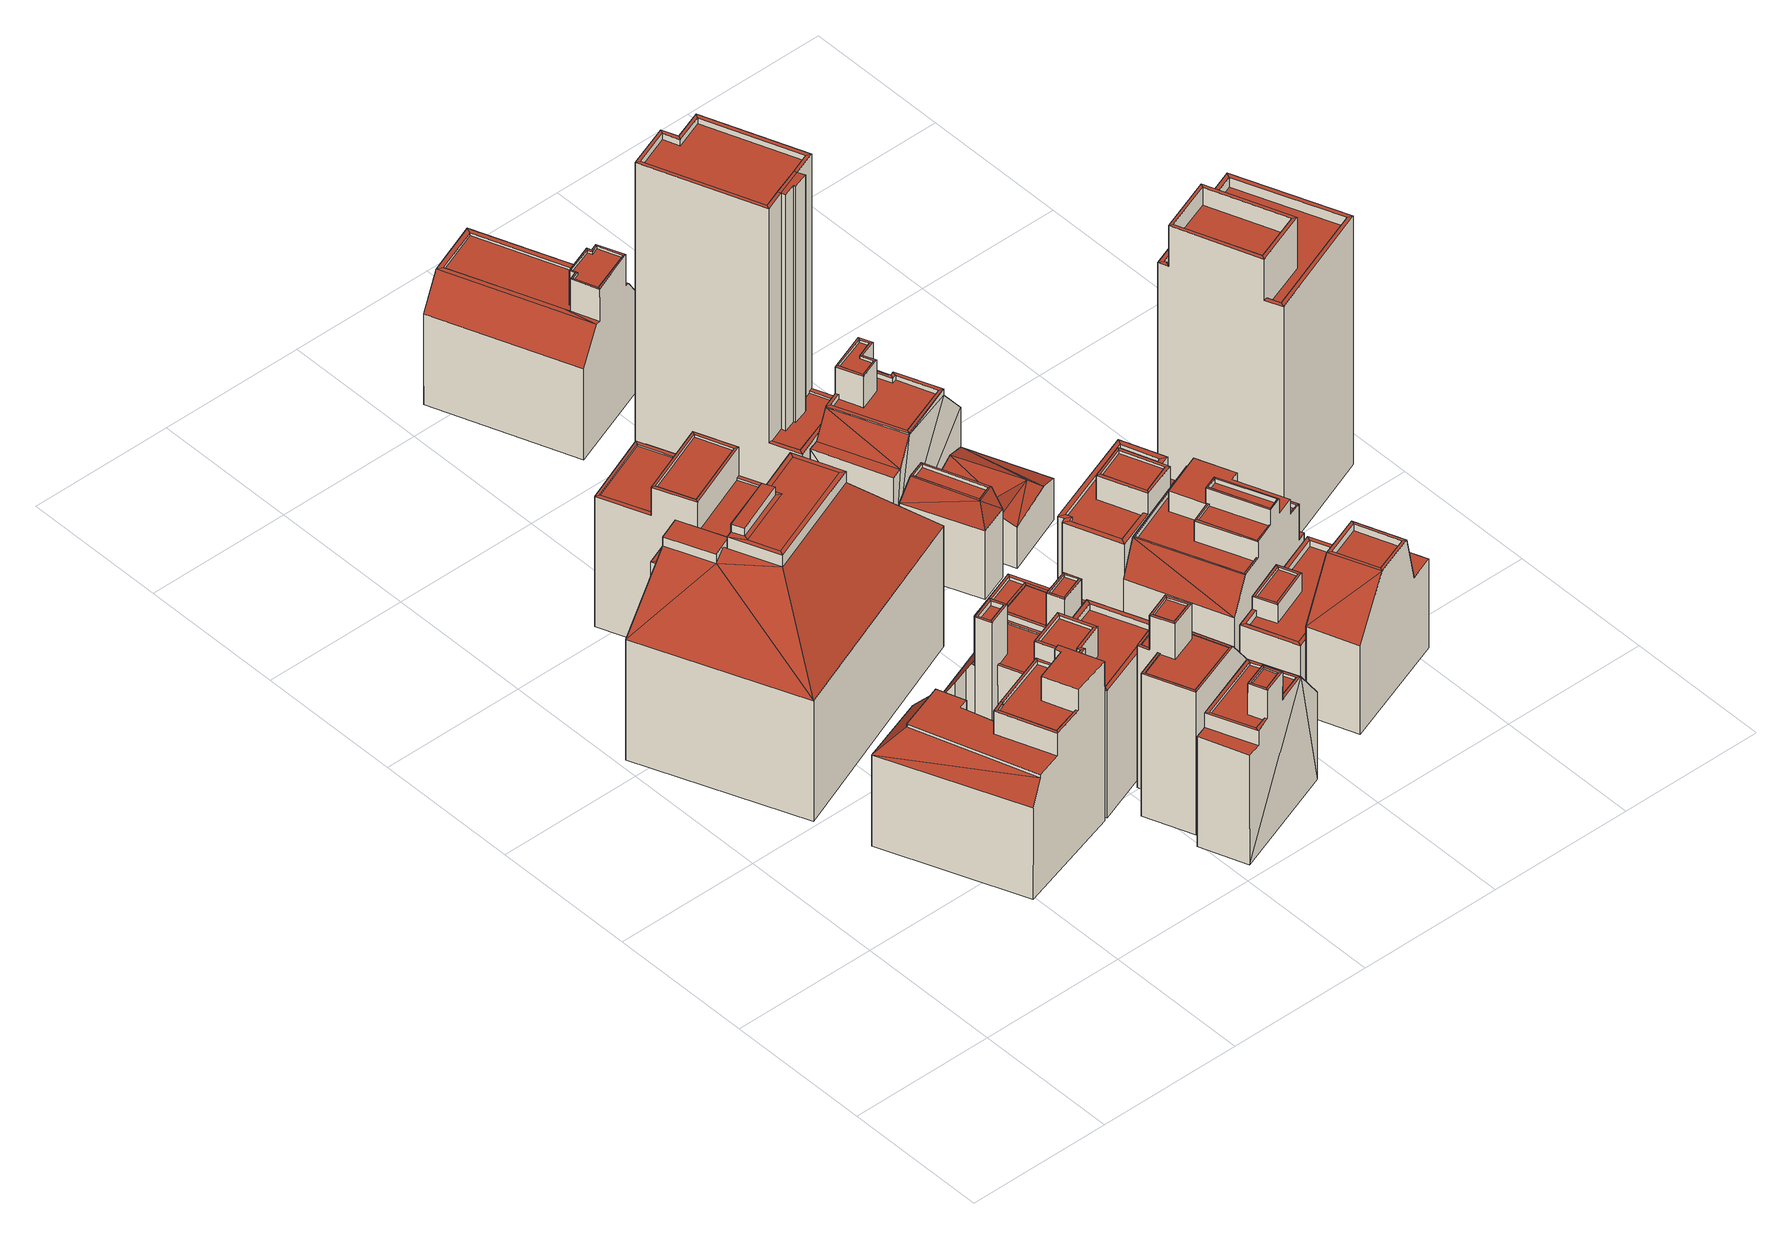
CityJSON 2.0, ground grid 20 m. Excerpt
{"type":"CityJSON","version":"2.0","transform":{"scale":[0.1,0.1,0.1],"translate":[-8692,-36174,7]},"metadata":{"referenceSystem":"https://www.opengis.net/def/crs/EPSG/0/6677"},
"CityObjects":{
"building1":{"type":"Building","attributes":{"class":3002,"usage":413,"measuredHeight":17,"storeysAboveGround":6,"storeysBelowGround":0,"prefecture":13,"city":13103,"footprintArea":241.52,"fireproofType":1001,"coverageRatio":80,"floorAreaRatio":500,"surveyYear":2021,"urbanPlanType":21,"areaClassificationType":22,"landUseType":211,"districts":"10","detailedUsage":"1230","floodRisk_description":10,"floodRisk_rank":1,"floodRisk_depth":0.02,"floodRisk_adminType":2,"floodRisk_scale":2,"meshCode":"53394509"},"geometry":[{"type":"Solid","lod":"2","boundaries":[[[[0,1,2,3,4,5,6,7]],[[8,9,10,11]],[[12,13,14,15]],[[16,17,18,19,20,21,22,23,24,25]],[[26,12,15]],[[26,15,27]],[[28,29,30,31]],[[32,33,34,35,36,37,38,39]],[[9,8,40,41]],[[42,43,44,45,46,47]],[[28,11,10,29]],[[48,49,50,31,30]],[[13,12,37,36]],[[31,4,3,33,28]],[[7,6,27,15]],[[48,24,23,49]],[[0,14,13,36,35,1]],[[32,11,28,33]],[[29,16,25,30]],[[34,33,3,2]],[[10,17,16,29]],[[45,44,22,21]],[[8,11,32,39]],[[41,19,18,9]],[[38,37,12,26]],[[26,27,6,5,42,47,40,8,39,38]],[[49,23,22,44,43,50]],[[5,4,31,50,43,42]],[[0,7,15,14]],[[41,40,47,46,20,19]],[[9,18,17,10]],[[46,45,21,20]],[[30,25,24,48]],[[35,34,2,1]]]],"semantics":{"surfaces":[{"type":"GroundSurface"},{"type":"RoofSurface"},{"type":"WallSurface"}],"values":[[0,1,1,1,1,1,1,1,1,1,1,1,2,2,2,2,2,2,2,2,2,2,2,2,2,2,2,2,2,2,2,2,2,2]]}}]},
"building2":{"type":"Building","attributes":{"class":3002,"usage":413,"measuredHeight":6.7,"storeysAboveGround":1,"storeysBelowGround":0,"prefecture":13,"city":13103,"footprintArea":63.3,"fireproofType":1003,"coverageRatio":80,"floorAreaRatio":500,"surveyYear":2021,"urbanPlanType":21,"areaClassificationType":22,"landUseType":211,"districts":"10","detailedUsage":"1230","floodRisk_description":10,"floodRisk_rank":1,"floodRisk_depth":0.01,"floodRisk_adminType":2,"floodRisk_scale":2,"meshCode":"53394509"},"geometry":[{"type":"Solid","lod":"2","boundaries":[[[[51,52,53,54,55,56]],[[57,58,59,60]],[[61,62,63,64,65]],[[56,55,59,58]],[[54,53,62,61]],[[58,57,64,51,56]],[[53,52,63,62]],[[64,57,60,65]],[[52,51,64,63]],[[54,61,65,60,59,55]]]],"semantics":{"surfaces":[{"type":"GroundSurface"},{"type":"RoofSurface"},{"type":"WallSurface"}],"values":[[0,1,1,2,2,2,2,2,2,2]]}}]},
"building3":{"type":"Building","attributes":{"class":3002,"usage":412,"measuredHeight":23.3,"storeysAboveGround":8,"storeysBelowGround":0,"prefecture":13,"city":13103,"footprintArea":597.08,"fireproofType":1001,"coverageRatio":80,"floorAreaRatio":500,"surveyYear":2021,"urbanPlanType":21,"areaClassificationType":22,"landUseType":211,"districts":"10","detailedUsage":"1320","floodRisk_description":10,"floodRisk_rank":1,"floodRisk_depth":0.01,"floodRisk_adminType":2,"floodRisk_scale":2,"meshCode":"53394509"},"geometry":[{"type":"Solid","lod":"2","boundaries":[[[[66,67,68,69,70,71]],[[72,73,74,75]],[[76,77,73,72]],[[75,74,78,79]],[[80,81,82,83]],[[84,85,86,87]],[[88,89,90,91]],[[92,93,94,95]],[[81,80,96,97]],[[98,99,100,101]],[[78,74,73,77,100,99]],[[102,82,103,104]],[[105,106,107]],[[108,109,101,100]],[[79,78,99,98]],[[110,105,102]],[[102,105,83]],[[83,82,102]],[[76,108,100,77]],[[83,105,70,69]],[[79,98,82,81]],[[84,106,110,85]],[[90,89,66,71,107,106,84,87]],[[95,94,109,108]],[[68,67,96,80]],[[93,92,76,72]],[[105,107,71,70]],[[72,75,97,96,67,66,89,88,103,101,109,94,93]],[[91,104,103,88]],[[85,110,102,86]],[[92,95,108,76]],[[110,106,105]],[[101,103,82,98]],[[69,68,80,83]],[[104,91,90,87,86,102]],[[97,75,79,81]]]],"semantics":{"surfaces":[{"type":"GroundSurface"},{"type":"RoofSurface"},{"type":"WallSurface"}],"values":[[0,1,1,1,1,1,1,1,1,1,1,1,1,1,1,1,1,1,1,2,2,2,2,2,2,2,2,2,2,2,2,2,2,2,2,2]]}}]},
"building4":{"type":"Building","attributes":{"class":3002,"usage":402,"measuredHeight":15,"storeysAboveGround":5,"storeysBelowGround":0,"prefecture":13,"city":13103,"footprintArea":106.36,"fireproofType":1001,"coverageRatio":80,"floorAreaRatio":500,"surveyYear":2021,"urbanPlanType":21,"areaClassificationType":22,"landUseType":212,"districts":"10","detailedUsage":"1221","floodRisk_description":10,"floodRisk_rank":1,"floodRisk_depth":0.02,"floodRisk_adminType":2,"floodRisk_scale":2,"meshCode":"53394509"},"geometry":[{"type":"Solid","lod":"2","boundaries":[[[[111,112,113,114,115,116,117,118,119]],[[120,121,122,123]],[[124,125,126,127]],[[128,129,130,131,132,133]],[[134,135,136,137]],[[126,138,139,127]],[[140,141,142,143,144,145,146]],[[132,147,148,149]],[[133,150,125,124]],[[151,152,153,154]],[[133,132,149,150]],[[154,153,135,134]],[[137,136,152,151]],[[150,140,146,125]],[[134,143,142,148,154]],[[119,118,124,127]],[[131,114,113,147,132]],[[137,151,147,113,112]],[[136,122,121,152]],[[117,116,129,128]],[[125,146,145,126]],[[152,121,120,153]],[[111,119,127,139]],[[135,123,122,136]],[[124,118,117,128,133]],[[151,154,148,147]],[[115,114,131,130]],[[129,116,115,130]],[[153,120,123,135]],[[148,142,141,149]],[[126,145,144,138]],[[149,141,140,150]],[[138,144,143,134,137,112,111,139]]]],"semantics":{"surfaces":[{"type":"GroundSurface"},{"type":"RoofSurface"},{"type":"WallSurface"}],"values":[[0,1,1,1,1,1,1,1,1,1,1,1,1,2,2,2,2,2,2,2,2,2,2,2,2,2,2,2,2,2,2,2,2]]}}]},
"building5":{"type":"Building","attributes":{"class":3002,"usage":402,"measuredHeight":20,"storeysAboveGround":6,"storeysBelowGround":1,"prefecture":13,"city":13103,"footprintArea":367.45,"fireproofType":1001,"coverageRatio":80,"floorAreaRatio":500,"surveyYear":2021,"urbanPlanType":21,"areaClassificationType":22,"landUseType":212,"districts":"10","detailedUsage":"1242","floodRisk_description":10,"floodRisk_rank":1,"floodRisk_depth":0.02,"floodRisk_adminType":2,"floodRisk_scale":2,"meshCode":"53394509"},"geometry":[{"type":"Solid","lod":"2","boundaries":[[[[155,156,157,158,159,160]],[[161,162,163,164]],[[165,166,167,168,169]],[[170,171,172,173]],[[174,175,176,177]],[[178,179,180,181]],[[182,183,184,185]],[[186,187,188,189]],[[190,169,191]],[[190,166,165]],[[185,184,170,173]],[[175,174,192,193]],[[181,180,194,195]],[[190,165,169]],[[183,182,196,197]],[[195,194,198,199]],[[199,198,179,178]],[[176,200,201,177]],[[202,203,204,205,206,207]],[[175,189,188,176]],[[180,163,162,194]],[[156,155,172,171,203,202,181,195,192,174]],[[195,199,201,200,187,186,193,192]],[[179,164,163,180]],[[167,166,190,157,156,174,177]],[[183,206,205,184]],[[198,161,164,179]],[[194,162,161,198]],[[197,196,178,181,202,207]],[[176,188,187,200]],[[160,159,185,173]],[[193,186,189,175]],[[170,204,203,171]],[[191,169,168,182,185,159,158]],[[196,182,168,167,177,201,199,178]],[[184,205,204,170]],[[155,160,173,172]],[[158,157,190,191]],[[197,207,206,183]]]],"semantics":{"surfaces":[{"type":"GroundSurface"},{"type":"RoofSurface"},{"type":"WallSurface"}],"values":[[0,1,1,1,1,1,1,1,1,1,1,1,1,1,1,1,1,1,1,2,2,2,2,2,2,2,2,2,2,2,2,2,2,2,2,2,2,2,2]]}}]},
"building6":{"type":"Building","attributes":{"class":3002,"usage":401,"measuredHeight":18.7,"storeysAboveGround":6,"storeysBelowGround":1,"prefecture":13,"city":13103,"footprintArea":161.79,"fireproofType":1001,"coverageRatio":80,"floorAreaRatio":500,"surveyYear":2021,"urbanPlanType":21,"areaClassificationType":22,"landUseType":212,"districts":"10","detailedUsage":"1210","floodRisk_description":10,"floodRisk_rank":1,"floodRisk_depth":0.02,"floodRisk_adminType":2,"floodRisk_scale":2,"meshCode":"53394509"},"geometry":[{"type":"Solid","lod":"2","boundaries":[[[[208,209,210,211]],[[212,213,214,215]],[[213,212,216,217]],[[218,219,220,221]],[[222,217,223]],[[224,225,226,227,228,229,230,231]],[[232,233,234,235]],[[236,237,219,218]],[[238,239,240,241]],[[222,213,217]],[[236,242,243,237]],[[217,216,232,235]],[[241,240,243,242]],[[244,245,246,247,248,249]],[[221,220,239,238]],[[211,235,234,221,238,208]],[[219,249,248,220]],[[214,213,222,209,208,238,241]],[[216,231,230,232]],[[243,245,244,237]],[[237,244,249,219]],[[239,247,246,240]],[[232,230,229,233]],[[227,226,242,236]],[[215,225,224,212]],[[220,248,247,239]],[[235,211,210,223,217]],[[240,246,245,243]],[[215,214,241,242,226,225]],[[212,224,231,216]],[[228,218,221,234,233,229]],[[228,227,236,218]],[[210,209,222,223]]]],"semantics":{"surfaces":[{"type":"GroundSurface"},{"type":"RoofSurface"},{"type":"WallSurface"}],"values":[[0,1,1,1,1,1,1,1,1,1,1,1,1,1,1,2,2,2,2,2,2,2,2,2,2,2,2,2,2,2,2,2,2]]}}]},
"building7":{"type":"Building","attributes":{"class":3002,"usage":402,"measuredHeight":18.3,"storeysAboveGround":6,"storeysBelowGround":1,"prefecture":13,"city":13103,"footprintArea":101.2,"fireproofType":1001,"coverageRatio":80,"floorAreaRatio":500,"surveyYear":2021,"urbanPlanType":21,"areaClassificationType":22,"landUseType":212,"districts":"10","detailedUsage":"1242","floodRisk_description":10,"floodRisk_rank":1,"floodRisk_depth":0.03,"floodRisk_adminType":2,"floodRisk_scale":2,"meshCode":"53394509"},"geometry":[{"type":"Solid","lod":"2","boundaries":[[[[250,251,252,253]],[[254,255,256,257]],[[258,259,260,261]],[[262,263,264,265]],[[266,267,268,269]],[[270,271,265]],[[257,256,259,258]],[[272,273,274,275]],[[276,277,278,279]],[[280,281,282,271]],[[271,282,262,265]],[[283,284,285,286,287,288,289,290]],[[273,272,281,280]],[[261,260,255,254]],[[265,291,270]],[[275,274,261,254,286,285]],[[272,284,283,281]],[[253,252,270,291]],[[256,266,269,259]],[[262,289,288,263]],[[281,283,290,282]],[[275,285,284,272]],[[265,250,253]],[[254,257,287,286]],[[287,257,258,264,263,288]],[[282,290,289,262]],[[251,250,276,279]],[[277,276,250,265,264,258,261,274,273]],[[255,267,266,256]],[[273,280,278,277]],[[260,268,267,255]],[[278,280,271,270,252,251,279]],[[259,269,268,260]],[[265,253,291]]]],"semantics":{"surfaces":[{"type":"GroundSurface"},{"type":"RoofSurface"},{"type":"WallSurface"}],"values":[[0,1,1,1,1,1,1,1,1,1,1,1,1,1,1,2,2,2,2,2,2,2,2,2,2,2,2,2,2,2,2,2,2,2]]}}]},
"building8":{"type":"Building","attributes":{"class":3002,"usage":402,"measuredHeight":19.4,"storeysAboveGround":6,"storeysBelowGround":1,"prefecture":13,"city":13103,"footprintArea":148.65,"fireproofType":1001,"coverageRatio":80,"floorAreaRatio":500,"surveyYear":2021,"urbanPlanType":21,"areaClassificationType":22,"landUseType":212,"districts":"10","detailedUsage":"1242","floodRisk_description":10,"floodRisk_rank":1,"floodRisk_depth":0.04,"floodRisk_adminType":2,"floodRisk_scale":2,"meshCode":"53394509"},"geometry":[{"type":"Solid","lod":"2","boundaries":[[[[292,293,294,295,296,297]],[[298,299,300,301]],[[302,303,304]],[[301,300,305,306]],[[303,307,308,309]],[[310,311,312,313]],[[314,315,316,317,318]],[[302,307,303]],[[306,305,319,320]],[[321,322,323,324]],[[303,309,311,310]],[[325,326,327,328,329,330,331,332,333,334,335]],[[312,336,337,313]],[[316,315,308,307]],[[320,319,299,298]],[[318,317,298,301,334,333]],[[309,329,328,311]],[[311,328,327,312]],[[302,294,293,316,307]],[[319,323,322,299]],[[292,297,313,337]],[[305,324,323,319]],[[302,295,294]],[[329,309,308,330]],[[300,321,324,305]],[[302,304,295]],[[325,335,306,320]],[[312,327,326,336]],[[293,292,337,336,326,325,320,298,317,316]],[[315,331,330,308]],[[335,334,301,306]],[[314,332,331,315]],[[299,322,321,300]],[[310,296,295,304,303]],[[297,296,310,313]],[[318,333,332,314]]]],"semantics":{"surfaces":[{"type":"GroundSurface"},{"type":"RoofSurface"},{"type":"WallSurface"}],"values":[[0,1,1,1,1,1,1,1,1,1,1,1,1,1,1,2,2,2,2,2,2,2,2,2,2,2,2,2,2,2,2,2,2,2,2,2]]}}]},
"building9":{"type":"Building","attributes":{"class":3002,"usage":402,"measuredHeight":15.2,"storeysAboveGround":5,"storeysBelowGround":1,"prefecture":13,"city":13103,"footprintArea":94.48,"fireproofType":1001,"coverageRatio":80,"floorAreaRatio":500,"surveyYear":2021,"urbanPlanType":21,"areaClassificationType":22,"landUseType":212,"districts":"10","detailedUsage":"1221","floodRisk_description":10,"floodRisk_rank":1,"floodRisk_depth":0.02,"floodRisk_adminType":2,"floodRisk_scale":2,"meshCode":"53394509"},"geometry":[{"type":"Solid","lod":"2","boundaries":[[[[338,339,340,341]],[[342,343,344,345]],[[346,347,348,349]],[[350,351,352,353,354,355,356]],[[357,358,359,360,361,362]],[[349,348,363,364]],[[365,366,367,368,369,370]],[[371,372,342,345]],[[373,374,375,376]],[[365,370,372,371]],[[377,378,379,380]],[[381,382,378,377]],[[383,384,382,381]],[[363,385,386,364]],[[369,368,387]],[[380,379,384,383]],[[347,346,388,389]],[[342,356,355,343]],[[357,371,345,386,385,358]],[[363,359,358,385]],[[389,362,361,347]],[[378,374,373,379]],[[340,366,365,388,346,341]],[[384,376,375,382]],[[369,352,351,370]],[[389,388,365,371,357,362]],[[381,377,368,367]],[[354,380,383,344,343,355]],[[382,375,374,378]],[[387,368,377,380,354,353]],[[372,350,356,342]],[[344,383,381,367,366,340,339,364,386,345]],[[379,373,376,384]],[[348,360,359,363]],[[387,353,352,369]],[[347,361,360,348]],[[338,341,346,349]],[[339,338,349,364]],[[370,351,350,372]]]],"semantics":{"surfaces":[{"type":"GroundSurface"},{"type":"RoofSurface"},{"type":"WallSurface"}],"values":[[0,1,1,1,1,1,1,1,1,1,1,1,1,1,1,1,1,2,2,2,2,2,2,2,2,2,2,2,2,2,2,2,2,2,2,2,2,2,2]]}}]},
"building10":{"type":"Building","attributes":{"class":3002,"usage":413,"measuredHeight":12,"storeysAboveGround":2,"storeysBelowGround":0,"prefecture":13,"city":13103,"footprintArea":54.2,"fireproofType":1002,"coverageRatio":80,"floorAreaRatio":500,"surveyYear":2021,"urbanPlanType":21,"areaClassificationType":22,"landUseType":211,"districts":"10","detailedUsage":"1230","floodRisk_description":10,"floodRisk_rank":1,"floodRisk_depth":0.02,"floodRisk_adminType":2,"floodRisk_scale":2,"meshCode":"53394509"},"geometry":[{"type":"Solid","lod":"2","boundaries":[[[[390,391,392,393]],[[394,395,396,397]],[[398,399,397]],[[400,398,401]],[[397,399,402]],[[401,403,404,405]],[[405,404,395,394]],[[401,405,400]],[[397,401,398]],[[397,396,403,401]],[[394,402,400]],[[402,394,397]],[[406,407,408,409]],[[391,390,402,399]],[[396,408,407,403]],[[395,409,408,396]],[[390,393,400,402]],[[404,406,409,395]],[[400,405,394]],[[393,392,398,400]],[[403,407,406,404]],[[392,391,399,398]]]],"semantics":{"surfaces":[{"type":"GroundSurface"},{"type":"RoofSurface"},{"type":"WallSurface"}],"values":[[0,1,1,1,1,1,1,1,1,1,1,1,1,2,2,2,2,2,2,2,2,2]]}}]},
"building11":{"type":"Building","attributes":{"class":3002,"usage":401,"measuredHeight":17.5,"storeysAboveGround":5,"storeysBelowGround":0,"prefecture":13,"city":13103,"footprintArea":290.89,"fireproofType":1001,"coverageRatio":80,"floorAreaRatio":500,"surveyYear":2021,"urbanPlanType":21,"areaClassificationType":22,"landUseType":212,"districts":"10","detailedUsage":"1210","floodRisk_description":10,"floodRisk_rank":1,"floodRisk_depth":0.34,"floodRisk_adminType":2,"floodRisk_scale":2,"meshCode":"53394509"},"geometry":[{"type":"Solid","lod":"2","boundaries":[[[[410,411,412,413,414,415]],[[416,417,418,419]],[[420,421,422,423]],[[424,425,426,427]],[[428,429,430,431,432,433,434,435,436,437]],[[438,439,440,441]],[[442,443,425,424]],[[444,423,422,445]],[[438,446,447]],[[438,448,446]],[[449,450,451,452,453,454,455,456]],[[438,447,457]],[[458,459,416,460]],[[461,462,443,442]],[[460,463,439,438]],[[464,465,441,440]],[[438,441,448]],[[466,427,426,467]],[[466,467,421,420]],[[444,445,462,461]],[[460,416,419,463]],[[413,412,447,446]],[[412,411,457,447]],[[445,449,456,462]],[[414,413,446,448]],[[420,423,431,430]],[[422,450,449,445]],[[432,444,461,464,433]],[[426,453,452,467]],[[410,415,459,458]],[[462,456,455,443]],[[457,411,410,458,460,438]],[[421,451,450,422]],[[465,442,424,417,416,459,415,414,448,441]],[[439,435,434,440]],[[467,452,451,421]],[[440,434,433,464]],[[464,461,442,465]],[[443,455,454,425]],[[425,454,453,426]],[[466,420,430,429]],[[419,437,436,463]],[[417,424,427,418]],[[466,429,428,418,427]],[[463,436,435,439]],[[418,428,437,419]],[[432,431,423,444]]]],"semantics":{"surfaces":[{"type":"GroundSurface"},{"type":"RoofSurface"},{"type":"WallSurface"}],"values":[[0,1,1,1,1,1,1,1,1,1,1,1,1,1,1,1,1,1,1,1,1,2,2,2,2,2,2,2,2,2,2,2,2,2,2,2,2,2,2,2,2,2,2,2,2,2,2]]}}]},
"building12":{"type":"Building","attributes":{"class":3002,"usage":461,"measuredHeight":3.2,"storeysAboveGround":9999,"storeysBelowGround":9999,"prefecture":13,"city":13103,"footprintArea":-9999,"fireproofType":1011,"coverageRatio":80,"floorAreaRatio":500,"surveyYear":1,"urbanPlanType":21,"areaClassificationType":22,"landUseType":212,"districts":"10","detailedUsage":"0","floodRisk_description":10,"floodRisk_rank":1,"floodRisk_depth":0.17,"floodRisk_adminType":2,"floodRisk_scale":2,"meshCode":"53394509"},"geometry":[{"type":"Solid","lod":"2","boundaries":[[[[468,469,470,471]],[[472,473,474,475]],[[470,473,472,471]],[[469,474,473,470]],[[468,475,474,469]],[[471,472,475,468]]]],"semantics":{"surfaces":[{"type":"GroundSurface"},{"type":"RoofSurface"},{"type":"WallSurface"}],"values":[[0,1,2,2,2,2]]}}]},
"building13":{"type":"Building","attributes":{"class":3002,"usage":461,"measuredHeight":43.1,"storeysAboveGround":9999,"storeysBelowGround":9999,"prefecture":13,"city":13103,"footprintArea":-9999,"fireproofType":1011,"coverageRatio":80,"floorAreaRatio":500,"surveyYear":1,"urbanPlanType":21,"areaClassificationType":22,"landUseType":212,"districts":"10","detailedUsage":"0","floodRisk_description":10,"floodRisk_rank":1,"floodRisk_depth":0.24,"floodRisk_adminType":2,"floodRisk_scale":2,"meshCode":"53394509"},"geometry":[{"type":"Solid","lod":"2","boundaries":[[[[476,477,478,479,480,481,482,483,484,485]],[[486,487,488,489]],[[490,491,492,493,494,495]],[[492,496,497,498]],[[499,500,501,502]],[[503,504,505,506]],[[503,507,508,504]],[[506,505,509,510]],[[511,512,513,514]],[[491,502,501,515]],[[516,514,513,517]],[[498,497,512,511]],[[488,518,519,489]],[[486,510,509,487]],[[508,507,520,521]],[[522,523,524,525,526,527,528,529]],[[530,531,532,533,534,535,536,537,538,539,540,541,542,543]],[[491,515,496,492]],[[516,517,500,499]],[[515,527,526,496]],[[476,485,514,516]],[[481,480,506,510]],[[483,482,486,489]],[[496,526,525,497]],[[485,484,511,514]],[[501,528,527,515]],[[483,489,519,498,511,484]],[[505,541,540,509]],[[532,531,491,490]],[[482,481,510,486]],[[487,539,538,488]],[[495,494,534,533]],[[488,538,537,518]],[[480,479,503,506]],[[533,532,490,495]],[[513,523,522,517]],[[479,478,507,503]],[[536,492,498,519,518,537]],[[509,540,539,487]],[[512,524,523,513]],[[535,534,494,493]],[[500,529,528,501]],[[521,520,502,491,531,530]],[[493,492,536,535]],[[477,499,502,520,507,478]],[[477,476,516,499]],[[504,542,541,505]],[[521,530,543,508]],[[497,525,524,512]],[[508,543,542,504]],[[517,522,529,500]]]],"semantics":{"surfaces":[{"type":"GroundSurface"},{"type":"RoofSurface"},{"type":"WallSurface"}],"values":[[0,1,1,1,1,1,1,1,1,1,1,1,1,1,1,1,1,1,1,2,2,2,2,2,2,2,2,2,2,2,2,2,2,2,2,2,2,2,2,2,2,2,2,2,2,2,2,2,2,2,2]]}}]},
"building14":{"type":"Building","attributes":{"class":3001,"usage":413,"measuredHeight":6.8,"storeysAboveGround":2,"storeysBelowGround":0,"prefecture":13,"city":13103,"footprintArea":38.62,"fireproofType":1003,"coverageRatio":80,"floorAreaRatio":500,"surveyYear":2021,"urbanPlanType":21,"areaClassificationType":22,"landUseType":211,"districts":"10","detailedUsage":"1230","floodRisk_description":10,"floodRisk_rank":1,"floodRisk_depth":0.17,"floodRisk_adminType":2,"floodRisk_scale":2,"meshCode":"53394509"},"geometry":[{"type":"Solid","lod":"2","boundaries":[[[[544,545,546,547,548,549]],[[550,551,552,553]],[[553,552,554,555]],[[556,557,558,559]],[[560,561,562,563,564,565]],[[566,567,551,550]],[[556,555,554,557]],[[559,558,567,566]],[[547,546,555,556]],[[552,562,561,554]],[[544,549,566,550]],[[567,564,563,551]],[[558,565,564,567]],[[557,560,565,558]],[[554,561,560,557]],[[545,544,550,553]],[[548,547,556,559]],[[546,545,553,555]],[[551,563,562,552]],[[549,548,559,566]]]],"semantics":{"surfaces":[{"type":"GroundSurface"},{"type":"RoofSurface"},{"type":"WallSurface"}],"values":[[0,1,1,1,1,1,1,1,2,2,2,2,2,2,2,2,2,2,2,2]]}}]},
"building15":{"type":"Building","attributes":{"class":3002,"usage":402,"measuredHeight":16.5,"storeysAboveGround":5,"storeysBelowGround":0,"prefecture":13,"city":13103,"footprintArea":176.02,"fireproofType":1001,"coverageRatio":80,"floorAreaRatio":500,"surveyYear":2021,"urbanPlanType":21,"areaClassificationType":22,"landUseType":212,"districts":"10","detailedUsage":"1242","floodRisk_description":10,"floodRisk_rank":1,"floodRisk_depth":0.01,"floodRisk_adminType":2,"floodRisk_scale":2,"meshCode":"53394509"},"geometry":[{"type":"Solid","lod":"2","boundaries":[[[[568,569,570,571,572,573,574]],[[575,576,577,578]],[[579,580,581]],[[578,577,582,583]],[[584,579,585]],[[586,587,588,589,590,591,592,593,594,595]],[[596,597,598,599]],[[600,601,576,575]],[[583,582,602,603]],[[604,605,606]],[[607,608,609,610]],[[611,612,613,614]],[[609,615,616,610]],[[611,614,597,596]],[[617,618,601,600]],[[619,620,621,622,623,624]],[[617,603,602,618]],[[584,625,579]],[[579,581,585]],[[599,598,608,607]],[[626,627,606,605]],[[604,606,628]],[[601,624,623,576]],[[614,592,591,597]],[[580,611,581]],[[579,572,571,580]],[[584,585,596]],[[618,619,624,601]],[[626,574,627]],[[599,607,628]],[[583,603,612,629,570]],[[613,612,603,617,594,593]],[[606,627,574]],[[580,612,611]],[[582,621,620,602]],[[615,587,586,575,578,616]],[[626,568,574]],[[576,623,622,577]],[[599,584,596]],[[599,628,584]],[[580,629,612]],[[580,571,570,629]],[[628,606,574]],[[583,570,569]],[[581,611,596,585]],[[598,590,589,608]],[[597,591,590,598]],[[616,569,568]],[[595,594,617,600]],[[602,620,619,618]],[[583,569,578]],[[616,568,604,610]],[[574,573,625]],[[573,572,579,625]],[[569,616,578]],[[584,628,574]],[[608,589,588,609]],[[613,593,592,614]],[[604,568,605]],[[577,622,621,582]],[[584,574,625]],[[568,626,605]],[[628,607,610,604]],[[586,595,600,575]],[[609,588,587,615]]]],"semantics":{"surfaces":[{"type":"GroundSurface"},{"type":"RoofSurface"},{"type":"WallSurface"}],"values":[[0,1,1,1,1,1,1,1,1,1,1,1,1,1,1,1,1,1,1,1,1,1,2,2,2,2,2,2,2,2,2,2,2,2,2,2,2,2,2,2,2,2,2,2,2,2,2,2,2,2,2,2,2,2,2,2,2,2,2,2,2,2,2,2,2]]}}]},
"building16":{"type":"Building","attributes":{"class":3002,"usage":403,"measuredHeight":16.1,"storeysAboveGround":6,"storeysBelowGround":1,"prefecture":13,"city":13103,"footprintArea":119.23,"fireproofType":1001,"coverageRatio":80,"floorAreaRatio":500,"surveyYear":2021,"urbanPlanType":21,"areaClassificationType":22,"landUseType":212,"districts":"10","detailedUsage":"1241","floodRisk_description":10,"floodRisk_rank":1,"floodRisk_depth":0.15,"floodRisk_adminType":2,"floodRisk_scale":2,"meshCode":"53394509"},"geometry":[{"type":"Solid","lod":"2","boundaries":[[[[630,631,632,633,634,635,636,637]],[[638,639,640,641,642,643,644,645,646,647,648,649]],[[650,651,652,653,654]],[[655,656,657,658]],[[659,660,661,662]],[[663,664,665,666]],[[658,657,667,668]],[[666,665,661,660]],[[669,670,659,662]],[[671,672,656,655]],[[673,674,675,676]],[[668,667,672,671]],[[650,654,675,674]],[[677,678,679,680]],[[673,676,664,663]],[[681,669,662]],[[662,640,639,681]],[[636,635,674,673]],[[652,651,671,655,649,648]],[[654,646,645,675]],[[656,678,677,657]],[[672,679,678,656]],[[633,632,659,670]],[[657,677,680,667]],[[669,668,671,651,650,634,633,670]],[[652,648,647,653]],[[667,680,679,672]],[[631,630,666,660]],[[661,641,640,662]],[[632,631,660,659]],[[663,666,630,637]],[[675,645,644,676]],[[664,643,642,665]],[[665,642,641,661]],[[638,658,668,669,681,639]],[[635,634,650,674]],[[676,644,643,664]],[[653,647,646,654]],[[655,658,638,649]],[[637,636,673,663]]]],"semantics":{"surfaces":[{"type":"GroundSurface"},{"type":"RoofSurface"},{"type":"WallSurface"}],"values":[[0,1,1,1,1,1,1,1,1,1,1,1,1,1,1,1,2,2,2,2,2,2,2,2,2,2,2,2,2,2,2,2,2,2,2,2,2,2,2,2]]}}]},
"building17":{"type":"Building","attributes":{"class":3002,"usage":402,"measuredHeight":15.1,"storeysAboveGround":6,"storeysBelowGround":1,"prefecture":13,"city":13103,"footprintArea":250.69,"fireproofType":1001,"coverageRatio":80,"floorAreaRatio":500,"surveyYear":2021,"urbanPlanType":21,"areaClassificationType":22,"landUseType":212,"districts":"10","detailedUsage":"1221","floodRisk_description":10,"floodRisk_rank":1,"floodRisk_depth":0.14,"floodRisk_adminType":2,"floodRisk_scale":2,"meshCode":"53394509"},"geometry":[{"type":"Solid","lod":"2","boundaries":[[[[682,683,684,685]],[[686,687,688,689]],[[690,691,692,693]],[[694,695,696,697,698]],[[699,700,701,702,703,704,705,694,698,706]],[[707,708,709,710]],[[711,712,713,714]],[[715,716,717,718]],[[693,692,716,715]],[[719,720,721,722]],[[723,724,725,726]],[[718,717,691,690]],[[707,727,728,729,708]],[[730,731,732,733,734,735,736,737,738,739,740,741,742]],[[743,744,696,695]],[[744,743,745,746]],[[710,709,724,723]],[[725,747,748,726]],[[749,707,710]],[[710,750,749]],[[699,718,690,700]],[[706,715,718,699]],[[725,741,740,747]],[[709,730,742,724]],[[682,685,749,750]],[[739,738,703,702]],[[705,704,737,736]],[[691,714,713,692]],[[744,689,688,696]],[[729,732,731,708]],[[728,727,743,695,734,733]],[[684,683,721,720]],[[693,715,706,698,697,687,686,746,745]],[[696,688,687,697]],[[722,723,726,719]],[[700,690,693,745,743,727,707,749,685,684,720,719,726,748,701]],[[750,710,723,722,721,683,682]],[[708,731,730,709]],[[695,694,735,734]],[[728,733,732,729]],[[694,705,736,735]],[[692,713,712,716]],[[746,686,689,744]],[[717,711,714,691]],[[739,702,701,748,747,740]],[[716,712,711,717]],[[724,742,741,725]],[[738,737,704,703]]]],"semantics":{"surfaces":[{"type":"GroundSurface"},{"type":"RoofSurface"},{"type":"WallSurface"}],"values":[[0,1,1,1,1,1,1,1,1,1,1,1,1,1,1,1,1,1,1,1,2,2,2,2,2,2,2,2,2,2,2,2,2,2,2,2,2,2,2,2,2,2,2,2,2,2,2,2]]}}]},
"building18":{"type":"Building","attributes":{"class":3002,"usage":402,"measuredHeight":10,"storeysAboveGround":3,"storeysBelowGround":0,"prefecture":13,"city":13103,"footprintArea":132.64,"fireproofType":1001,"coverageRatio":80,"floorAreaRatio":500,"surveyYear":2021,"urbanPlanType":21,"areaClassificationType":22,"landUseType":212,"districts":"10","detailedUsage":"1242","floodRisk_description":10,"floodRisk_rank":1,"floodRisk_depth":0.08,"floodRisk_adminType":2,"floodRisk_scale":2,"meshCode":"53394509"},"geometry":[{"type":"Solid","lod":"2","boundaries":[[[[751,752,753,754]],[[755,756,757,758]],[[759,760,761,762]],[[763,764,765,766,767,768,769,770]],[[771,772,773,774]],[[775,776,777,778]],[[774,773,776,775]],[[778,777,772,771]],[[762,761,779,780]],[[779,781,782,780]],[[783,784,760,759]],[[784,783,785,786]],[[752,751,762,780]],[[777,758,757,772]],[[772,757,756,773]],[[782,774,775,785,783,753,752,780]],[[776,755,758,777]],[[781,767,766,771,774,782]],[[766,765,778,771]],[[786,764,763,784]],[[779,768,767,781]],[[754,753,783,759]],[[786,785,775,778,765,764]],[[751,754,759,762]],[[761,769,768,779]],[[784,763,770,760]],[[760,770,769,761]],[[773,756,755,776]]]],"semantics":{"surfaces":[{"type":"GroundSurface"},{"type":"RoofSurface"},{"type":"WallSurface"}],"values":[[0,1,1,1,1,1,1,1,1,1,1,1,2,2,2,2,2,2,2,2,2,2,2,2,2,2,2,2]]}}]},
"building19":{"type":"Building","attributes":{"class":3002,"usage":402,"measuredHeight":17.6,"storeysAboveGround":4,"storeysBelowGround":1,"prefecture":13,"city":13103,"footprintArea":117.42,"fireproofType":1001,"coverageRatio":80,"floorAreaRatio":500,"surveyYear":2021,"urbanPlanType":21,"areaClassificationType":22,"landUseType":212,"districts":"10","detailedUsage":"1221","floodRisk_description":10,"floodRisk_rank":1,"floodRisk_depth":0.05,"floodRisk_adminType":2,"floodRisk_scale":2,"meshCode":"53394509"},"geometry":[{"type":"Solid","lod":"2","boundaries":[[[[787,788,789,790]],[[791,792,793,794]],[[795,796,797,798]],[[799,800,801,802]],[[802,803,804]],[[794,793,805]],[[802,801,806,803]],[[803,806,807,805]],[[805,799,794]],[[805,807,800,799]],[[802,804,808]],[[803,805,793,792,787,790,804]],[[806,796,795,807]],[[801,797,796,806]],[[790,789,808,804]],[[800,798,797,801]],[[807,795,798,800]],[[788,787,792,791]],[[799,802,808,789,788,791,794]]]],"semantics":{"surfaces":[{"type":"GroundSurface"},{"type":"RoofSurface"},{"type":"WallSurface"}],"values":[[0,1,1,1,1,1,1,1,1,1,1,2,2,2,2,2,2,2,2]]}}]},
"building20":{"type":"Building","attributes":{"class":3001,"usage":413,"measuredHeight":7.1,"storeysAboveGround":2,"storeysBelowGround":0,"prefecture":13,"city":13103,"footprintArea":85.59,"fireproofType":1003,"coverageRatio":80,"floorAreaRatio":700,"surveyYear":2021,"urbanPlanType":21,"areaClassificationType":22,"landUseType":211,"districts":"10","detailedUsage":"1230","floodRisk_description":10,"floodRisk_rank":1,"floodRisk_depth":0.17,"floodRisk_adminType":2,"floodRisk_scale":2,"meshCode":"53394509"},"geometry":[{"type":"Solid","lod":"2","boundaries":[[[[573,809,810,811,812,813]],[[814,815,816]],[[814,816,817]],[[818,819,820]],[[817,816,821]],[[821,816,820]],[[820,816,818]],[[818,816,815]],[[814,817,822]],[[815,823,818]],[[823,813,812,818]],[[817,821,810,809,822]],[[822,809,573,814]],[[815,814,573,813,823]],[[818,812,811,819]],[[820,819,811,810,821]]]],"semantics":{"surfaces":[{"type":"GroundSurface"},{"type":"RoofSurface"},{"type":"WallSurface"}],"values":[[0,1,1,1,1,1,1,1,1,1,2,2,2,2,2,2]]}}]},
"building21":{"type":"Building","attributes":{"class":3002,"usage":401,"measuredHeight":36.8,"storeysAboveGround":10,"storeysBelowGround":0,"prefecture":13,"city":13103,"footprintArea":280.43,"fireproofType":1001,"coverageRatio":80,"floorAreaRatio":700,"surveyYear":2021,"urbanPlanType":21,"areaClassificationType":22,"landUseType":212,"districts":"10","detailedUsage":"1210","floodRisk_description":10,"floodRisk_rank":1,"floodRisk_depth":0.46,"floodRisk_adminType":2,"floodRisk_scale":2,"meshCode":"53394509"},"geometry":[{"type":"Solid","lod":"2","boundaries":[[[[824,825,826,827]],[[828,829,830,831]],[[832,833,834,835,836,837,838,839,840]],[[841,842,843]],[[844,845,846,847]],[[848,849,850,851]],[[852,853,854,855]],[[856,857,845,844]],[[858,859,860,861]],[[851,850,859,858]],[[847,846,852,855]],[[861,860,849,848]],[[842,841,857,856]],[[843,839,838,841]],[[843,842,858,861,840,839]],[[844,847,825,824]],[[854,851,858,842,856,827,826,855]],[[832,840,861,848]],[[860,828,831,849]],[[826,825,847,855]],[[841,838,837,857]],[[845,836,835,846]],[[846,835,834,852]],[[849,831,830,850]],[[824,827,856,844]],[[857,837,836,845]],[[859,829,828,860]],[[850,830,829,859]],[[832,848,851,854,853,833]],[[852,834,833,853]]]],"semantics":{"surfaces":[{"type":"GroundSurface"},{"type":"RoofSurface"},{"type":"WallSurface"}],"values":[[0,1,1,1,1,1,1,1,1,1,1,1,1,2,2,2,2,2,2,2,2,2,2,2,2,2,2,2,2,2]]}}]}
},
"vertices":[
[201,350,24],[224,284,24],[211,280,24],[226,228,24],[306,256,24],[336,173,24],[186,128,24],[110,319,24],[238,144,237],[240,148,237],[214,219,237],[209,221,237],[147,300,197],[211,322,197],[201,350,164],[110,319,164],[227,225,232],[214,219,232],[240,148,232],[280,160,232],[265,202,232],[310,218,232],[307,226,232],[312,228,232],[311,231,232],[303,251,232],[202,133,197],[186,128,164],[226,228,237],[227,225,237],[303,251,237],[306,256,237],[209,221,202],[226,228,202],[211,280,202],[224,284,202],[211,322,202],[147,300,202],[202,133,202],[238,144,202],[282,157,237],[280,160,237],[336,173,269],[315,229,269],[307,226,269],[310,218,269],[265,202,269],[282,157,269],[311,231,237],[312,228,237],[315,229,237],
[265,300,23],[300,311,23],[313,272,23],[238,247,23],[202,356,23],[242,369,23],[265,300,108],[242,369,108],[202,356,108],[225,287,108],[238,247,98],[313,272,98],[300,311,98],[265,300,98],[225,287,98],
[129,577,21],[345,662,21],[401,520,21],[91,397,21],[2,618,21],[98,655,21],[198,604,325],[206,601,325],[263,624,325],[266,631,325],[205,589,325],[212,585,325],[285,569,325],[292,565,325],[401,520,206],[292,565,308],[142,506,308],[91,397,206],[102,645,311],[72,633,311],[97,570,311],[127,582,311],[116,572,203],[129,577,203],[127,582,203],[114,577,203],[205,589,337],[198,604,337],[125,576,337],[132,560,337],[345,662,206],[266,631,308],[142,506,325],[145,514,325],[130,553,325],[116,572,325],[97,570,297],[116,572,308],[114,577,308],[2,618,206],[102,645,206],[98,655,206],[132,560,325],[125,576,325],[72,633,297],
[306,322,22],[294,318,22],[286,339,22],[282,350,22],[259,342,22],[247,372,22],[351,411,22],[390,306,22],[321,281,22],[318,347,249],[290,337,249],[296,322,249],[324,332,249],[390,306,182],[385,308,182],[323,285,182],[321,281,182],[351,411,115],[247,372,115],[259,342,169],[282,350,169],[285,343,182],[365,372,182],[328,330,256],[324,332,256],[296,322,256],[294,318,256],[309,323,182],[306,322,182],[363,368,180],[323,353,180],[320,352,180],[328,330,180],[309,323,180],[323,285,180],[385,308,180],[286,339,182],[320,352,182],[323,353,182],[363,368,182],[286,339,256],[290,337,256],[318,347,256],[320,352,256],
[166,710,22],[127,810,22],[268,866,22],[339,679,22],[133,598,22],[99,684,22],[250,777,261],[158,741,261],[177,693,261],[268,729,261],[268,810,197],[249,858,197],[225,849,197],[298,663,197],[319,672,197],[106,681,222],[168,706,222],[166,710,222],[99,684,222],[127,810,222],[133,808,222],[222,843,222],[225,849,222],[273,727,265],[268,729,265],[177,693,265],[175,688,265],[298,663,222],[292,666,222],[136,605,222],[133,598,222],[158,745,220],[247,780,220],[222,843,220],[133,808,220],[268,866,153],[339,679,153],[153,743,222],[158,745,222],[158,741,265],[153,743,265],[273,727,222],[268,725,222],[250,777,265],[252,782,265],[247,780,222],[252,782,222],[175,688,219],[168,706,219],[106,681,219],[136,605,219],[292,666,219],[268,725,219],
[311,265,21],[474,324,21],[507,237,21],[344,177,21],[428,301,216],[431,309,216],[364,284,216],[366,279,216],[457,225,216],[465,221,216],[346,217,253],[341,219,253],[333,216,253],[331,211,253],[474,324,152],[507,237,152],[428,301,207],[366,279,207],[382,236,207],[344,222,207],[346,217,207],[336,213,207],[347,184,207],[457,225,207],[347,184,216],[336,213,216],[331,211,216],[344,177,216],[344,222,253],[339,224,253],[311,265,253],[316,263,253],[362,279,253],[364,284,253],[382,236,253],[377,238,253],[339,224,248],[377,238,248],[362,279,248],[316,263,248],[333,216,248],[341,219,248],
[411,9,21],[388,73,21],[543,129,21],[566,66,21],[443,48,254],[447,46,254],[475,56,254],[477,60,254],[486,36,254],[481,38,254],[454,28,254],[452,24,254],[523,54,211],[484,40,211],[486,36,211],[528,52,211],[475,56,252],[447,46,252],[454,28,252],[481,38,252],[543,129,155],[503,115,211],[432,21,211],[430,15,211],[452,24,211],[450,27,211],[411,9,189],[430,15,189],[405,79,189],[388,73,189],[405,79,211],[410,76,211],[501,109,211],[410,76,207],[432,21,207],[450,27,207],[443,48,207],[477,60,207],[484,40,207],[523,54,207],[501,109,207],[566,66,155],
[414,169,20],[405,194,20],[509,232,20],[544,141,20],[401,89,20],[376,155,20],[410,179,291],[414,177,291],[445,189,291],[447,193,291],[509,232,152],[485,119,238],[544,141,152],[455,163,291],[459,161,291],[452,212,238],[450,207,238],[481,121,238],[401,89,238],[403,93,238],[380,153,238],[376,155,238],[412,183,238],[409,192,238],[405,194,238],[410,179,238],[413,180,238],[424,152,291],[422,148,291],[445,189,288],[414,177,288],[424,152,288],[455,163,288],[422,148,237],[415,166,237],[380,153,237],[403,93,237],[481,121,237],[450,207,237],[409,192,237],[412,183,237],[413,180,237],[447,193,237],[459,161,237],[415,166,238],[414,169,238],
[430,442,21],[471,334,21],[393,306,21],[353,414,21],[442,327,188],[432,324,188],[433,320,188],[447,325,188],[353,414,167],[358,412,167],[427,437,167],[430,442,167],[417,397,187],[369,381,187],[387,332,187],[388,329,187],[425,342,187],[432,324,187],[442,327,187],[419,401,163],[445,329,163],[465,336,163],[427,437,163],[358,412,163],[368,384,163],[465,336,167],[471,334,167],[365,383,188],[393,306,188],[395,307,188],[387,329,188],[387,332,188],[369,381,188],[419,401,188],[417,397,188],[423,339,235],[390,327,235],[397,310,235],[430,322,235],[387,329,239],[390,327,239],[423,339,239],[425,342,239],[395,307,239],[397,310,239],[433,320,239],[430,322,239],[445,329,167],[447,325,167],[388,329,188],[365,383,167],[368,384,167],
[532,565,18],[492,550,18],[451,651,18],[490,667,18],[523,574,157],[519,575,157],[499,567,157],[497,564,157],[451,651,123],[492,550,123],[490,667,123],[466,649,157],[532,565,123],[469,647,157],[490,655,157],[491,658,157],[490,655,152],[469,647,152],[499,567,152],[519,575,152],
[241,1229,14],[372,1279,14],[436,1125,14],[425,1119,14],[438,1084,14],[314,1037,14],[344,1048,196],[350,1050,196],[337,1085,196],[335,1091,196],[346,1097,245],[348,1096,245],[384,1109,245],[386,1112,245],[350,1050,245],[351,1053,245],[340,1084,245],[337,1085,245],[337,1085,192],[349,1090,192],[346,1097,192],[386,1112,192],[388,1106,192],[398,1110,192],[396,1115,192],[341,1261,192],[279,1237,192],[335,1091,192],[344,1269,196],[341,1261,196],[396,1115,196],[418,1076,196],[412,1074,245],[409,1075,245],[388,1106,245],[387,1103,245],[425,1119,164],[436,1125,153],[438,1084,164],[387,1103,241],[384,1109,241],[348,1096,241],[351,1088,241],[340,1084,241],[351,1053,241],[409,1075,241],[397,1107,241],[372,1279,153],[241,1229,153],[314,1037,153],[271,1241,196],[398,1110,245],[397,1107,245],[279,1237,196],[398,1110,196],[412,1074,196],[349,1090,245],[351,1088,245],
[588,504,17],[592,492,17],[542,473,17],[537,485,17],[537,485,45],[542,473,45],[592,492,45],[588,504,45],
[423,996,12],[463,1011,12],[530,833,12],[497,821,12],[502,809,12],[487,803,12],[483,815,12],[432,795,12],[356,996,12],[415,1018,12],[483,815,113],[486,821,113],[435,802,113],[432,795,113],[486,850,472],[482,860,472],[445,846,472],[447,840,472],[464,846,472],[465,843,472],[443,850,472],[419,841,472],[417,835,472],[463,1011,472],[460,1005,472],[509,875,472],[515,872,472],[497,821,113],[491,824,113],[495,812,113],[502,809,113],[530,833,113],[523,836,113],[490,810,113],[487,803,113],[356,996,472],[362,993,472],[412,1012,472],[415,1018,472],[481,864,472],[423,996,472],[420,990,472],[421,837,113],[417,835,113],[515,872,113],[510,870,113],[420,990,463],[412,1012,463],[362,993,463],[419,841,463],[443,850,463],[481,864,463],[509,875,463],[460,1005,463],[510,870,110],[482,860,110],[486,850,110],[465,843,110],[464,846,110],[447,840,110],[445,846,110],[421,837,110],[435,802,110],[486,821,110],[490,810,110],[495,812,110],[491,824,110],[523,836,110],
[496,664,16],[548,684,16],[570,631,16],[537,617,16],[549,589,16],[530,581,16],[496,664,85],[501,662,85],[546,680,85],[548,684,85],[565,632,85],[570,631,85],[537,617,85],[533,619,85],[544,591,85],[549,589,85],[533,619,81],[565,632,81],[546,680,81],[501,662,81],[531,586,81],[544,591,81],[530,581,85],[531,586,85],
[409,756,13],[519,797,13],[526,779,13],[527,776,13],[572,792,13],[602,714,13],[447,656,13],[479,743,239],[481,746,239],[470,776,239],[466,777,239],[572,792,137],[527,776,197],[534,758,197],[517,793,239],[519,797,239],[563,700,189],[540,760,189],[479,743,191],[468,773,191],[449,766,191],[485,675,191],[557,702,191],[538,754,191],[532,752,191],[522,777,191],[502,770,191],[509,754,191],[540,760,198],[538,754,198],[557,702,198],[563,700,198],[509,754,239],[505,755,239],[522,781,239],[526,779,239],[443,768,196],[423,761,161],[462,662,161],[483,670,198],[485,675,198],[449,766,198],[443,768,198],[534,758,198],[526,779,198],[522,777,198],[532,752,198],[468,773,198],[466,777,198],[502,770,239],[499,772,239],[499,772,235],[522,781,235],[517,793,235],[470,776,235],[481,746,235],[505,755,235],[602,714,137],[409,756,161],[447,656,161],[483,670,196],[526,779,197],
[669,520,13],[691,460,13],[662,449,13],[671,425,13],[555,382,13],[527,458,13],[533,461,13],[530,469,13],[636,484,172],[648,451,172],[654,453,172],[682,464,172],[665,512,172],[539,465,172],[542,457,172],[535,454,172],[559,391,172],[600,406,172],[607,408,172],[586,465,172],[555,382,177],[609,402,177],[607,408,177],[600,406,177],[559,391,177],[586,465,209],[591,463,209],[633,479,209],[636,484,209],[662,449,177],[691,460,177],[682,464,177],[654,453,177],[530,469,177],[539,465,177],[665,512,177],[669,520,177],[654,423,209],[659,420,209],[659,420,177],[671,425,177],[609,402,209],[612,407,209],[533,461,177],[527,458,177],[535,454,177],[542,457,177],[633,479,205],[591,463,205],[612,407,205],[654,423,205],[648,451,177],
[545,373,14],[707,436,14],[758,302,14],[595,239,14],[680,274,202],[652,346,202],[624,335,202],[651,263,202],[700,280,228],[698,281,228],[682,274,228],[680,272,228],[650,348,205],[620,336,205],[624,335,205],[652,346,205],[651,348,205],[670,357,205],[700,280,205],[726,290,205],[699,360,205],[711,364,205],[691,416,205],[632,393,205],[650,350,205],[619,248,181],[620,251,181],[570,381,181],[567,382,181],[669,355,221],[653,349,221],[682,274,221],[698,281,221],[650,350,228],[653,349,228],[669,355,228],[670,357,228],[746,297,126],[758,302,126],[707,436,126],[694,431,126],[694,431,181],[693,429,181],[743,298,181],[746,297,181],[650,260,181],[649,262,181],[647,261,181],[570,381,174],[620,251,174],[647,261,174],[649,262,174],[620,336,174],[650,348,174],[632,393,174],[691,416,174],[711,364,174],[699,360,174],[726,292,174],[743,298,174],[693,429,174],[650,260,205],[651,263,205],[680,272,205],[680,274,205],[726,292,181],[726,290,181],[595,239,136],[545,373,136],
[627,162,14],[599,235,14],[758,296,14],[786,224,14],[684,264,140],[632,244,140],[642,220,140],[693,240,140],[786,224,125],[779,227,125],[630,169,125],[627,162,125],[755,289,116],[687,263,116],[697,238,116],[640,216,116],[630,241,116],[606,232,116],[630,169,116],[779,227,116],[640,216,144],[642,220,144],[632,244,144],[628,246,144],[685,268,144],[684,264,144],[693,240,144],[697,238,144],[606,232,125],[599,235,125],[630,241,125],[628,246,125],[758,296,125],[755,289,125],[685,268,125],[687,263,125],
[791,220,14],[816,154,14],[659,96,14],[635,162,14],[816,154,150],[791,220,150],[758,207,150],[782,141,150],[738,195,213],[689,177,213],[711,119,213],[760,137,213],[765,135,223],[760,137,223],[711,119,223],[709,114,223],[683,180,223],[635,162,150],[740,201,223],[689,177,223],[738,195,223],[659,96,150],
[645,603,13],[558,569,13],[543,611,13],[574,623,13],[547,693,13],[602,714,76],[577,704,86],[613,613,87],[620,593,86],[574,623,76],[543,611,76],[551,589,84],[558,569,76],[645,603,76],[547,693,76],
[907,599,9],[965,448,9],[802,386,9],[746,538,9],[823,547,426],[756,523,426],[796,415,426],[863,440,426],[869,437,375],[798,411,375],[805,393,375],[958,451,375],[904,592,375],[753,535,375],[754,532,375],[755,527,375],[826,553,375],[754,532,390],[751,525,390],[755,527,390],[907,599,390],[904,592,390],[958,451,390],[965,448,390],[869,437,453],[863,440,453],[796,415,453],[793,409,453],[805,393,390],[798,411,390],[793,409,390],[802,386,390],[746,538,390],[753,535,390],[751,525,453],[756,523,453],[823,547,453],[826,553,453]
]}
